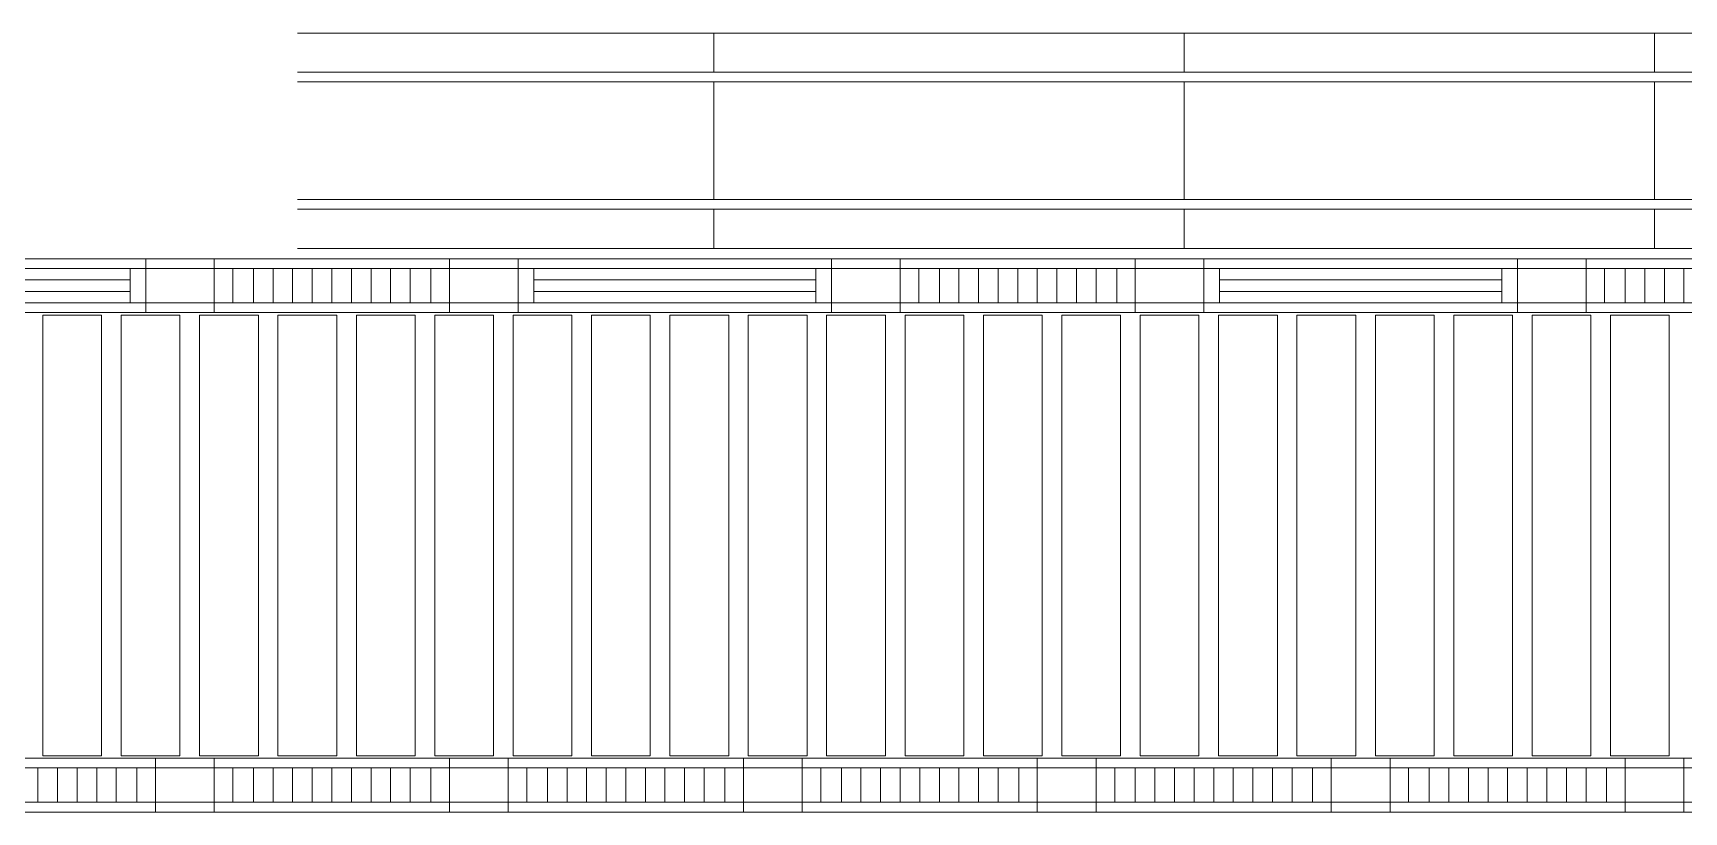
# Model space of a CAD drawing. Header units: millimetres. Extents: x -962357 to -591296, y -223672 to 59420.
# Drawn here: x -801855 to -793430, y -223672 to -219694 of the extents above; entities that cross this region are included whole.
import ezdxf

# ---------------------------------------------------------------- set-up
doc = ezdxf.new("R2010")
doc.units = ezdxf.units.MM
doc.linetypes.add('DPA_Hidden 50', pattern=[3, 2, -1])
doc.layers.add('A-GLAZ-CURT', color=2, linetype='Continuous', lineweight=9)

# ---------------------------------------------------------------- blocks, each defined once
blk = doc.blocks.new('DPA_CP_Metal Ceiling Panel - Vertical Panel with Gap-11114031-4160-01 UPPER PLATFORM LEVEL - REFLECTED CEILING PLAN')
at = {"layer": 'A-GLAZ-CURT'}
for p, q in [((-849807.4, 2689), (-849807.4, 439)), ((-849507.4, 2689), (-849807.4, 2689)), ((-849507.4, 2689), (-849807.4, 2689)), ((-849807.4, 2689), (-849807.4, 439)), ((-849807.4, 439), (-849807.4, 2689)), ((-849807.4, 2689), (-849507.4, 2689)), ((-849507.4, 2689), (-849507.4, 439)), ((-849507.4, 439), (-849507.4, 2689)), ((-849507.4, 2689), (-849507.4, 439)), ((-849507.4, 439), (-849807.4, 439)), ((-849807.4, 439), (-849507.4, 439)), ((-849507.4, 439), (-849807.4, 439))]:
    blk.add_line(p, q, dxfattribs=at)
blk = doc.blocks.new('System Panel - DPA-AR_Metal Ceiling Rectangular Panel-V37-4160-01 UPPER PLATFORM LEVEL - REFLECTED CEILING PLAN')
at = {"layer": 'A-GLAZ-CURT'}
for p, q in [((-798382.4, 4129), (-800507.4, 4129)), ((-800507.4, 4129), (-798382.4, 4129)), ((-798382.4, 3929), (-798382.4, 4129)), ((-798382.4, 4129), (-798382.4, 3929)), ((-800507.3, 3929), (-798382.4, 3929)), ((-798382.4, 3929), (-800507.3, 3929))]:
    blk.add_line(p, q, dxfattribs=at)
blk = doc.blocks.new('System Panel - DPA-AR_Metal Ceiling Rectangular Panel-V38-4160-01 UPPER PLATFORM LEVEL - REFLECTED CEILING PLAN')
at = {"layer": 'A-GLAZ-CURT'}
for p, q in [((-795982.4, 4129), (-798382.4, 4129)), ((-798382.4, 4129), (-798382.4, 3929)), ((-798382.4, 3929), (-798382.4, 4129)), ((-798382.4, 4129), (-795982.4, 4129)), ((-795982.4, 3929), (-795982.4, 4129)), ((-795982.4, 4129), (-795982.4, 3929)), ((-798382.4, 3929), (-795982.4, 3929)), ((-795982.4, 3929), (-798382.4, 3929))]:
    blk.add_line(p, q, dxfattribs=at)
blk = doc.blocks.new('System Panel - DPA-AR_Metal Ceiling Rectangular Panel-V39-4160-01 UPPER PLATFORM LEVEL - REFLECTED CEILING PLAN')
at = {"layer": 'A-GLAZ-CURT'}
for p, q in [((-791457.4, 4129), (-793582.4, 4129)), ((-793582.4, 4129), (-793582.4, 3929)), ((-793582.4, 3929), (-793582.4, 4129)), ((-793582.4, 4129), (-791457.4, 4129)), ((-793582.4, 3929), (-791457.4, 3929)), ((-791457.4, 3929), (-793582.4, 3929))]:
    blk.add_line(p, q, dxfattribs=at)
blk = doc.blocks.new('System Panel - DPA-AR_Metal Ceiling Rectangular Panel-V24-4160-01 UPPER PLATFORM LEVEL - REFLECTED CEILING PLAN')
at = {"layer": 'A-GLAZ-CURT'}
for p, q in [((-821182.4, 3229), (-823307.3, 3229)), ((-823307.3, 3229), (-821182.4, 3229)), ((-821182.4, 3029), (-821182.4, 3229)), ((-821182.4, 3229), (-821182.4, 3029)), ((-823307.4, 3029), (-821182.4, 3029)), ((-821182.4, 3029), (-823307.4, 3029))]:
    blk.add_line(p, q, dxfattribs=at)
blk = doc.blocks.new('System Panel - DPA-AR_Metal Ceiling Rectangular Panel-13139259-4160-01 UPPER PLATFORM LEVEL - REFLECTED CEILING PLAN')
at = {"layer": 'A-GLAZ-CURT'}
for p, q in [((-741107.4, 4129), (-743507.4, 4129)), ((-743507.4, 4129), (-743507.4, 3929)), ((-743507.4, 3929), (-743507.4, 4129)), ((-743507.4, 4129), (-741107.4, 4129)), ((-741107.4, 3929), (-741107.4, 4129)), ((-741107.4, 4129), (-741107.4, 3929)), ((-743507.4, 3929), (-741107.4, 3929)), ((-741107.4, 3929), (-743507.4, 3929))]:
    blk.add_line(p, q, dxfattribs=at)
blk = doc.blocks.new('System Panel - DPA-AR_Metal Ceiling Rectangular Panel-V28-4160-01 UPPER PLATFORM LEVEL - REFLECTED CEILING PLAN')
at = {"layer": 'A-GLAZ-CURT'}
for p, q in [((-825657.4, 3229), (-827782.3, 3229)), ((-827782.3, 3229), (-827782.3, 3029)), ((-827782.3, 3029), (-827782.3, 3229)), ((-827782.3, 3229), (-825657.4, 3229)), ((-827782.3, 3029), (-825657.3, 3029)), ((-825657.3, 3029), (-827782.3, 3029))]:
    blk.add_line(p, q, dxfattribs=at)
blk = doc.blocks.new('System Panel - DPA-AR_Metal Ceiling Rectangular Panel-13139320-4160-01 UPPER PLATFORM LEVEL - REFLECTED CEILING PLAN')
at = {"layer": 'A-GLAZ-CURT'}
for p, q in [((-821182.4, 3879), (-823307.3, 3879)), ((-823307.3, 3879), (-821182.4, 3879)), ((-821182.4, 3279), (-821182.4, 3879)), ((-821182.4, 3879), (-821182.4, 3279)), ((-823307.3, 3279), (-821182.4, 3279)), ((-821182.4, 3279), (-823307.3, 3279))]:
    blk.add_line(p, q, dxfattribs=at)
blk = doc.blocks.new('System Panel - DPA-AR_Metal Ceiling Rectangular Panel-13139299-4160-01 UPPER PLATFORM LEVEL - REFLECTED CEILING PLAN')
at = {"layer": 'A-GLAZ-CURT'}
for p, q in [((-818782.4, 3879), (-821182.4, 3879)), ((-821182.4, 3879), (-821182.4, 3279)), ((-821182.4, 3279), (-821182.4, 3879)), ((-821182.4, 3879), (-818782.4, 3879)), ((-818782.4, 3279), (-818782.4, 3879)), ((-818782.4, 3879), (-818782.4, 3279)), ((-821182.4, 3279), (-818782.4, 3279)), ((-818782.4, 3279), (-821182.4, 3279))]:
    blk.add_line(p, q, dxfattribs=at)
blk = doc.blocks.new('System Panel - DPA-AR_Metal Ceiling Rectangular Panel-V29-4160-01 UPPER PLATFORM LEVEL - REFLECTED CEILING PLAN')
at = {"layer": 'A-GLAZ-CURT'}
for p, q in [((-825657.4, 3879), (-827782.3, 3879)), ((-827782.3, 3879), (-827782.3, 3279)), ((-827782.3, 3279), (-827782.3, 3879)), ((-827782.3, 3879), (-825657.4, 3879)), ((-827782.3, 3279), (-825657.4, 3279)), ((-825657.4, 3279), (-827782.3, 3279))]:
    blk.add_line(p, q, dxfattribs=at)
blk = doc.blocks.new('DPA_CP_Metal Ceiling Luminaire2 - Linear Luminaire-12404975-4160-01 UPPER PLATFORM LEVEL - REFLECTED CEILING PLAN')
at = {"layer": 'A-GLAZ-CURT'}
for p, q in [((-786932.4, 2701.5), (-786932.4, 2976.5)), ((-786932.4, 2976.5), (-785732.4, 2976.5)), ((-786932.4, 2976.5), (-786932.4, 2701.5)), ((-785732.4, 2976.5), (-786932.4, 2976.5)), ((-786932.4, 2976.5), (-785732.4, 2976.5)), ((-785732.4, 2976.5), (-785732.4, 2701.5)), ((-785732.4, 2701.5), (-785732.4, 2976.5)), ((-786932.4, 2939), (-786932.4, 2701.5)), ((-786932.4, 2926.5), (-785732.4, 2926.5)), ((-785732.4, 2939), (-785732.4, 2701.5)), ((-786932.4, 2751.5), (-785732.4, 2751.5)), ((-785732.4, 2701.5), (-786932.4, 2701.5)), ((-785732.4, 2701.5), (-786932.4, 2701.5)), ((-786932.4, 2701.5), (-785732.4, 2701.5))]:
    blk.add_line(p, q, dxfattribs=at)
at = {"layer": 'A-GLAZ-CURT', "linetype": 'DPA_Hidden 50'}
for p, q in [((-786837.4, 2926.5), (-786837.4, 2751.5)), ((-786732.4, 2926.5), (-786732.4, 2751.5)), ((-786632.4, 2926.5), (-786632.4, 2751.5)), ((-786532.4, 2926.5), (-786532.4, 2751.5)), ((-786432.4, 2926.5), (-786432.4, 2751.5)), ((-786332.4, 2926.5), (-786332.4, 2751.5)), ((-786232.4, 2926.5), (-786232.4, 2751.5)), ((-786132.4, 2926.5), (-786132.4, 2751.5)), ((-786032.4, 2926.5), (-786032.4, 2751.5)), ((-785932.4, 2926.5), (-785932.4, 2751.5)), ((-785827.4, 2926.5), (-785827.4, 2751.5))]:
    blk.add_line(p, q, dxfattribs=at)
blk = doc.blocks.new('DPA_CP_Metal Ceiling Panel1 - Horizontal with Gap-13297912-4160-01 UPPER PLATFORM LEVEL - REFLECTED CEILING PLAN')
at = {"layer": 'A-GLAZ-CURT'}
for p, q in [((-786232.4, 151.5), (-786232.4, 426.5)), ((-786232.4, 151.5), (-786232.4, 426.5)), ((-786232.4, 426.5), (-785932.4, 426.5)), ((-786232.4, 426.5), (-785932.4, 426.5)), ((-786232.4, 151.5), (-786232.4, 426.5)), ((-785932.4, 151.5), (-785932.4, 426.5)), ((-785932.4, 426.5), (-785932.4, 151.5)), ((-785932.4, 426.5), (-785932.4, 151.5)), ((-786232.4, 376.5), (-785932.4, 376.5)), ((-786232.4, 201.5), (-785932.4, 201.5)), ((-786232.4, 151.5), (-785932.4, 151.5)), ((-785932.4, 151.5), (-786232.4, 151.5)), ((-785932.4, 151.5), (-786232.4, 151.5))]:
    blk.add_line(p, q, dxfattribs=at)
blk = doc.blocks.new('DPA_CP_Metal Ceiling Air Supply1 - Linear Diffuser Air Supply-12404980-4160-01 UPPER PLATFORM LEVEL - REFLECTED CEILING PLAN')
at = {"layer": 'A-GLAZ-CURT'}
for p, q in [((-788882.4, 2701.5), (-788882.4, 2976.5)), ((-788882.4, 2976.5), (-787282.4, 2976.5)), ((-788882.4, 2701.5), (-788882.4, 2976.5)), ((-788882.4, 2976.5), (-787282.4, 2976.5)), ((-788882.4, 2976.5), (-787282.4, 2976.5)), ((-788882.4, 2701.5), (-788882.4, 2976.5)), ((-787282.4, 2701.5), (-787282.4, 2976.5)), ((-787282.4, 2976.5), (-787282.4, 2701.5)), ((-787282.4, 2976.5), (-787282.4, 2701.5)), ((-787282.4, 2926.5), (-788882.4, 2926.5)), ((-788802.4, 2926.5), (-788802.4, 2751.5)), ((-787362.4, 2926.5), (-787362.4, 2751.5)), ((-787282.4, 2751.5), (-788882.4, 2751.5)), ((-788882.4, 2701.5), (-787282.4, 2701.5)), ((-787282.4, 2701.5), (-788882.4, 2701.5)), ((-787282.4, 2701.5), (-788882.4, 2701.5))]:
    blk.add_line(p, q, dxfattribs=at)
at = {"layer": 'A-GLAZ-CURT', "linetype": 'DPA_Hidden 50'}
for p, q in [((-787362.4, 2868.2), (-788802.4, 2868.2)), ((-787362.4, 2809.9), (-788802.4, 2809.9))]:
    blk.add_line(p, q, dxfattribs=at)
blk = doc.blocks.new('DPA_CP_Metal Ceiling Panel1 - Horizontal with Gap-16028279-4160-01 UPPER PLATFORM LEVEL - REFLECTED CEILING PLAN')
at = {"layer": 'A-GLAZ-CURT'}
for p, q in [((-787282.4, 2701.5), (-787282.4, 2976.5)), ((-787282.4, 2701.5), (-787282.4, 2976.5)), ((-787282.4, 2976.5), (-786932.4, 2976.5)), ((-787282.4, 2976.5), (-786932.4, 2976.5)), ((-787282.4, 2701.5), (-787282.4, 2976.5)), ((-786932.4, 2701.5), (-786932.4, 2976.5)), ((-786932.4, 2976.5), (-786932.4, 2701.5)), ((-786932.4, 2976.5), (-786932.4, 2701.5)), ((-787282.4, 2926.5), (-786932.4, 2926.5)), ((-787282.4, 2751.5), (-786932.4, 2751.5)), ((-787282.4, 2701.5), (-786932.4, 2701.5)), ((-786932.4, 2701.5), (-787282.4, 2701.5)), ((-786932.4, 2701.5), (-787282.4, 2701.5))]:
    blk.add_line(p, q, dxfattribs=at)

msp = doc.modelspace()

# ---------------------------------------------------------------- block references
at = {"layer": 'A-GLAZ-CURT'}
for name, p in [('System Panel - DPA-AR_Metal Ceiling Rectangular Panel-V37-4160-01 UPPER PLATFORM LEVEL - REFLECTED CEILING PLAN', (2.4, -223823.5)), ('System Panel - DPA-AR_Metal Ceiling Rectangular Panel-V38-4160-01 UPPER PLATFORM LEVEL - REFLECTED CEILING PLAN', (2.4, -223823.5)), ('System Panel - DPA-AR_Metal Ceiling Rectangular Panel-V38-4160-01 UPPER PLATFORM LEVEL - REFLECTED CEILING PLAN', (2402.4, -223823.5)), ('System Panel - DPA-AR_Metal Ceiling Rectangular Panel-V39-4160-01 UPPER PLATFORM LEVEL - REFLECTED CEILING PLAN', (2.4, -223823.5)), ('System Panel - DPA-AR_Metal Ceiling Rectangular Panel-13139320-4160-01 UPPER PLATFORM LEVEL - REFLECTED CEILING PLAN', (22802.4, -223823.5)), ('System Panel - DPA-AR_Metal Ceiling Rectangular Panel-13139299-4160-01 UPPER PLATFORM LEVEL - REFLECTED CEILING PLAN', (22802.4, -223823.5)), ('System Panel - DPA-AR_Metal Ceiling Rectangular Panel-13139299-4160-01 UPPER PLATFORM LEVEL - REFLECTED CEILING PLAN', (25202.4, -223823.5)), ('System Panel - DPA-AR_Metal Ceiling Rectangular Panel-V29-4160-01 UPPER PLATFORM LEVEL - REFLECTED CEILING PLAN', (34202.3, -223823.5)), ('System Panel - DPA-AR_Metal Ceiling Rectangular Panel-V24-4160-01 UPPER PLATFORM LEVEL - REFLECTED CEILING PLAN', (22802.4, -223823.5)), ('System Panel - DPA-AR_Metal Ceiling Rectangular Panel-13139259-4160-01 UPPER PLATFORM LEVEL - REFLECTED CEILING PLAN', (-54872.6, -224723.5)), ('System Panel - DPA-AR_Metal Ceiling Rectangular Panel-13139259-4160-01 UPPER PLATFORM LEVEL - REFLECTED CEILING PLAN', (-52472.6, -224723.5)), ('System Panel - DPA-AR_Metal Ceiling Rectangular Panel-V28-4160-01 UPPER PLATFORM LEVEL - REFLECTED CEILING PLAN', (34202.3, -223823.5)), ('DPA_CP_Metal Ceiling Air Supply1 - Linear Diffuser Air Supply-12404980-4160-01 UPPER PLATFORM LEVEL - REFLECTED CEILING PLAN', (-13997.6, -223823.5)), ('DPA_CP_Metal Ceiling Air Supply1 - Linear Diffuser Air Supply-12404980-4160-01 UPPER PLATFORM LEVEL - REFLECTED CEILING PLAN', (-13997.6, -223823.5)), ('DPA_CP_Metal Ceiling Panel1 - Horizontal with Gap-16028279-4160-01 UPPER PLATFORM LEVEL - REFLECTED CEILING PLAN', (-13997.6, -223823.5)), ('DPA_CP_Metal Ceiling Panel1 - Horizontal with Gap-16028279-4160-01 UPPER PLATFORM LEVEL - REFLECTED CEILING PLAN', (-13997.6, -223823.5)), ('DPA_CP_Metal Ceiling Luminaire2 - Linear Luminaire-12404975-4160-01 UPPER PLATFORM LEVEL - REFLECTED CEILING PLAN', (-13997.6, -223823.5)), ('DPA_CP_Metal Ceiling Luminaire2 - Linear Luminaire-12404975-4160-01 UPPER PLATFORM LEVEL - REFLECTED CEILING PLAN', (-13997.6, -223823.5)), ('DPA_CP_Metal Ceiling Panel1 - Horizontal with Gap-16028279-4160-01 UPPER PLATFORM LEVEL - REFLECTED CEILING PLAN', (-12447.6, -223823.5)), ('DPA_CP_Metal Ceiling Panel1 - Horizontal with Gap-16028279-4160-01 UPPER PLATFORM LEVEL - REFLECTED CEILING PLAN', (-12447.6, -223823.5)), ('DPA_CP_Metal Ceiling Air Supply1 - Linear Diffuser Air Supply-12404980-4160-01 UPPER PLATFORM LEVEL - REFLECTED CEILING PLAN', (-10497.6, -223823.5)), ('DPA_CP_Metal Ceiling Air Supply1 - Linear Diffuser Air Supply-12404980-4160-01 UPPER PLATFORM LEVEL - REFLECTED CEILING PLAN', (-10497.6, -223823.5)), ('DPA_CP_Metal Ceiling Panel1 - Horizontal with Gap-16028279-4160-01 UPPER PLATFORM LEVEL - REFLECTED CEILING PLAN', (-10497.6, -223823.5)), ('DPA_CP_Metal Ceiling Panel1 - Horizontal with Gap-16028279-4160-01 UPPER PLATFORM LEVEL - REFLECTED CEILING PLAN', (-10497.6, -223823.5)), ('DPA_CP_Metal Ceiling Luminaire2 - Linear Luminaire-12404975-4160-01 UPPER PLATFORM LEVEL - REFLECTED CEILING PLAN', (-10497.6, -223823.5)), ('DPA_CP_Metal Ceiling Luminaire2 - Linear Luminaire-12404975-4160-01 UPPER PLATFORM LEVEL - REFLECTED CEILING PLAN', (-10497.6, -223823.5)), ('DPA_CP_Metal Ceiling Panel1 - Horizontal with Gap-16028279-4160-01 UPPER PLATFORM LEVEL - REFLECTED CEILING PLAN', (-8947.6, -223823.5)), ('DPA_CP_Metal Ceiling Panel1 - Horizontal with Gap-16028279-4160-01 UPPER PLATFORM LEVEL - REFLECTED CEILING PLAN', (-8947.6, -223823.5)), ('DPA_CP_Metal Ceiling Air Supply1 - Linear Diffuser Air Supply-12404980-4160-01 UPPER PLATFORM LEVEL - REFLECTED CEILING PLAN', (-6997.6, -223823.5)), ('DPA_CP_Metal Ceiling Air Supply1 - Linear Diffuser Air Supply-12404980-4160-01 UPPER PLATFORM LEVEL - REFLECTED CEILING PLAN', (-6997.6, -223823.5)), ('DPA_CP_Metal Ceiling Panel1 - Horizontal with Gap-16028279-4160-01 UPPER PLATFORM LEVEL - REFLECTED CEILING PLAN', (-6997.6, -223823.5)), ('DPA_CP_Metal Ceiling Panel1 - Horizontal with Gap-16028279-4160-01 UPPER PLATFORM LEVEL - REFLECTED CEILING PLAN', (-6997.6, -223823.5)), ('DPA_CP_Metal Ceiling Luminaire2 - Linear Luminaire-12404975-4160-01 UPPER PLATFORM LEVEL - REFLECTED CEILING PLAN', (-6997.6, -223823.5)), ('DPA_CP_Metal Ceiling Luminaire2 - Linear Luminaire-12404975-4160-01 UPPER PLATFORM LEVEL - REFLECTED CEILING PLAN', (-6997.6, -223823.5)), ('DPA_CP_Metal Ceiling Panel - Vertical Panel with Gap-11114031-4160-01 UPPER PLATFORM LEVEL - REFLECTED CEILING PLAN', (48002.4, -223823.5)), ('DPA_CP_Metal Ceiling Panel - Vertical Panel with Gap-11114031-4160-01 UPPER PLATFORM LEVEL - REFLECTED CEILING PLAN', (48402.4, -223823.5)), ('DPA_CP_Metal Ceiling Panel - Vertical Panel with Gap-11114031-4160-01 UPPER PLATFORM LEVEL - REFLECTED CEILING PLAN', (48802.4, -223823.5)), ('DPA_CP_Metal Ceiling Panel - Vertical Panel with Gap-11114031-4160-01 UPPER PLATFORM LEVEL - REFLECTED CEILING PLAN', (49202.4, -223823.5)), ('DPA_CP_Metal Ceiling Panel - Vertical Panel with Gap-11114031-4160-01 UPPER PLATFORM LEVEL - REFLECTED CEILING PLAN', (49602.4, -223823.5)), ('DPA_CP_Metal Ceiling Panel - Vertical Panel with Gap-11114031-4160-01 UPPER PLATFORM LEVEL - REFLECTED CEILING PLAN', (50002.4, -223823.5)), ('DPA_CP_Metal Ceiling Panel - Vertical Panel with Gap-11114031-4160-01 UPPER PLATFORM LEVEL - REFLECTED CEILING PLAN', (50402.4, -223823.5)), ('DPA_CP_Metal Ceiling Panel - Vertical Panel with Gap-11114031-4160-01 UPPER PLATFORM LEVEL - REFLECTED CEILING PLAN', (50802.4, -223823.5)), ('DPA_CP_Metal Ceiling Panel - Vertical Panel with Gap-11114031-4160-01 UPPER PLATFORM LEVEL - REFLECTED CEILING PLAN', (51202.4, -223823.5)), ('DPA_CP_Metal Ceiling Panel - Vertical Panel with Gap-11114031-4160-01 UPPER PLATFORM LEVEL - REFLECTED CEILING PLAN', (51602.4, -223823.5)), ('DPA_CP_Metal Ceiling Panel - Vertical Panel with Gap-11114031-4160-01 UPPER PLATFORM LEVEL - REFLECTED CEILING PLAN', (52002.4, -223823.5)), ('DPA_CP_Metal Ceiling Panel - Vertical Panel with Gap-11114031-4160-01 UPPER PLATFORM LEVEL - REFLECTED CEILING PLAN', (52402.4, -223823.5)), ('DPA_CP_Metal Ceiling Panel - Vertical Panel with Gap-11114031-4160-01 UPPER PLATFORM LEVEL - REFLECTED CEILING PLAN', (52802.4, -223823.5)), ('DPA_CP_Metal Ceiling Panel - Vertical Panel with Gap-11114031-4160-01 UPPER PLATFORM LEVEL - REFLECTED CEILING PLAN', (53202.4, -223823.5)), ('DPA_CP_Metal Ceiling Panel - Vertical Panel with Gap-11114031-4160-01 UPPER PLATFORM LEVEL - REFLECTED CEILING PLAN', (53602.4, -223823.5)), ('DPA_CP_Metal Ceiling Panel - Vertical Panel with Gap-11114031-4160-01 UPPER PLATFORM LEVEL - REFLECTED CEILING PLAN', (54002.4, -223823.5)), ('DPA_CP_Metal Ceiling Panel - Vertical Panel with Gap-11114031-4160-01 UPPER PLATFORM LEVEL - REFLECTED CEILING PLAN', (54402.4, -223823.5)), ('DPA_CP_Metal Ceiling Panel - Vertical Panel with Gap-11114031-4160-01 UPPER PLATFORM LEVEL - REFLECTED CEILING PLAN', (54802.4, -223823.5)), ('DPA_CP_Metal Ceiling Panel - Vertical Panel with Gap-11114031-4160-01 UPPER PLATFORM LEVEL - REFLECTED CEILING PLAN', (55202.4, -223823.5)), ('DPA_CP_Metal Ceiling Panel - Vertical Panel with Gap-11114031-4160-01 UPPER PLATFORM LEVEL - REFLECTED CEILING PLAN', (55602.4, -223823.5)), ('DPA_CP_Metal Ceiling Panel - Vertical Panel with Gap-11114031-4160-01 UPPER PLATFORM LEVEL - REFLECTED CEILING PLAN', (56002.4, -223823.5)), ('DPA_CP_Metal Ceiling Luminaire2 - Linear Luminaire-12404975-4160-01 UPPER PLATFORM LEVEL - REFLECTED CEILING PLAN', (-15497.6, -226373.5)), ('DPA_CP_Metal Ceiling Panel1 - Horizontal with Gap-13297912-4160-01 UPPER PLATFORM LEVEL - REFLECTED CEILING PLAN', (-14997.6, -223823.5)), ('DPA_CP_Metal Ceiling Luminaire2 - Linear Luminaire-12404975-4160-01 UPPER PLATFORM LEVEL - REFLECTED CEILING PLAN', (-13997.6, -226373.5)), ('DPA_CP_Metal Ceiling Panel1 - Horizontal with Gap-13297912-4160-01 UPPER PLATFORM LEVEL - REFLECTED CEILING PLAN', (-13497.6, -223823.5)), ('DPA_CP_Metal Ceiling Luminaire2 - Linear Luminaire-12404975-4160-01 UPPER PLATFORM LEVEL - REFLECTED CEILING PLAN', (-12497.6, -226373.5)), ('DPA_CP_Metal Ceiling Panel1 - Horizontal with Gap-13297912-4160-01 UPPER PLATFORM LEVEL - REFLECTED CEILING PLAN', (-11997.6, -223823.5)), ('DPA_CP_Metal Ceiling Luminaire2 - Linear Luminaire-12404975-4160-01 UPPER PLATFORM LEVEL - REFLECTED CEILING PLAN', (-10997.6, -226373.5)), ('DPA_CP_Metal Ceiling Panel1 - Horizontal with Gap-13297912-4160-01 UPPER PLATFORM LEVEL - REFLECTED CEILING PLAN', (-10497.6, -223823.5)), ('DPA_CP_Metal Ceiling Luminaire2 - Linear Luminaire-12404975-4160-01 UPPER PLATFORM LEVEL - REFLECTED CEILING PLAN', (-9497.6, -226373.5)), ('DPA_CP_Metal Ceiling Panel1 - Horizontal with Gap-13297912-4160-01 UPPER PLATFORM LEVEL - REFLECTED CEILING PLAN', (-8997.6, -223823.5)), ('DPA_CP_Metal Ceiling Luminaire2 - Linear Luminaire-12404975-4160-01 UPPER PLATFORM LEVEL - REFLECTED CEILING PLAN', (-7997.6, -226373.5)), ('DPA_CP_Metal Ceiling Panel1 - Horizontal with Gap-13297912-4160-01 UPPER PLATFORM LEVEL - REFLECTED CEILING PLAN', (-7497.6, -223823.5)), ('DPA_CP_Metal Ceiling Luminaire2 - Linear Luminaire-12404975-4160-01 UPPER PLATFORM LEVEL - REFLECTED CEILING PLAN', (-6497.6, -226373.5))]:
    msp.add_blockref(name, p, dxfattribs=at)

doc.saveas('drawing.dxf')
